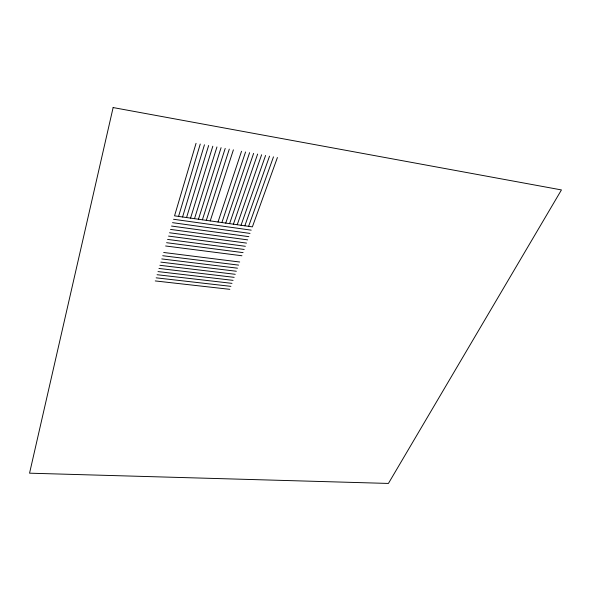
<?xml version="1.0" encoding="UTF-8"?>
<svg xmlns="http://www.w3.org/2000/svg" width="591" height="591" viewBox="0 0 591 591"><rect width="100%" height="100%" fill="white"/><g stroke="black" fill="none" stroke-linecap="round" stroke-linejoin="round"><path stroke-width="0.89" d="M196.057 143.303L174.544 215.841L252.379 226.87L277.415 157.524M178.563 216.409L200.26 144.041M182.575 216.978L204.456 144.773M186.564 217.54L208.638 145.504M190.546 218.109L212.804 146.228M194.505 218.67L216.949 146.952M198.458 219.224L221.086 147.676M202.395 219.786L225.208 148.4M206.318 220.34L229.308 149.117M210.233 220.894L233.401 149.826M218.013 222.002L241.534 151.252M221.884 222.548L245.575 151.953M225.74 223.095L249.609 152.663M229.589 223.642L253.62 153.364M233.415 224.181L257.624 154.059M237.235 224.72L261.614 154.761M241.039 225.26L265.581 155.455M244.837 225.799L269.54 156.142M248.612 226.338L273.485 156.837M155.241 280.932L229.833 289.331M156.157 277.836L230.904 286.354M157.08 274.719L231.982 283.362M158.011 271.594L233.068 280.363M158.942 268.447L234.162 277.342M160.818 262.116L236.356 271.254M159.88 265.293L235.255 274.305M161.771 258.917L237.464 268.188M162.717 255.711L238.579 265.108M163.677 252.483L239.695 262.012M165.606 245.982L241.948 255.77M167.556 239.407L244.223 249.461M166.581 242.702L243.086 252.623M168.538 236.09L245.368 246.284M169.528 232.765L246.528 243.093M170.518 229.411L247.681 239.88M171.516 226.05L248.848 236.651M172.52 222.659L250.023 233.408M173.532 219.261L251.197 230.15M113.132 107.562L29.55 473.184L388.42 483.438L561.45 189.925L113.132 107.562"/></g></svg>
